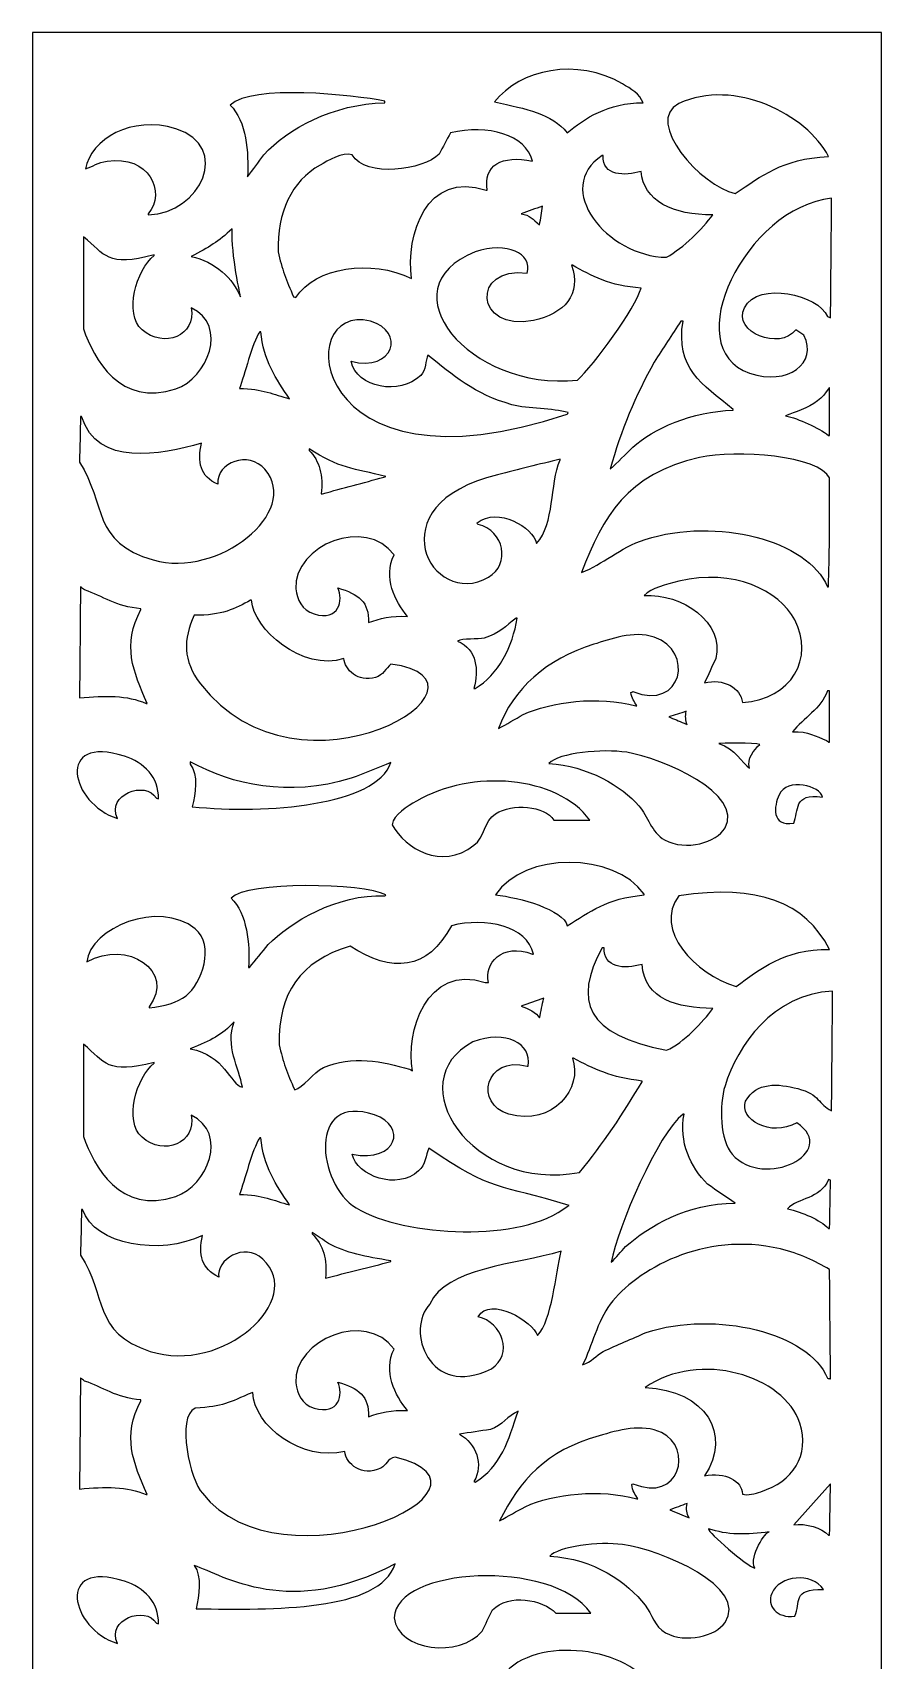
# Model space of a CAD drawing. Header units: centimetres. Extents: x -10.1 to 6.9, y -13.2 to 13.7.
# Drawn here: x -0.27 to 6.89, y -0.05 to 13.69 of the extents above; entities that cross this region are included whole.
import ezdxf

# ---------------------------------------------------------------- set-up
doc = ezdxf.new("R2010")
doc.units = ezdxf.units.CM
doc.header["$MEASUREMENT"] = 0
doc.layers.add('layer 1', color=7, linetype='Continuous')

msp = doc.modelspace()

# ---------------------------------------------------------------- linework, layer by layer
at = {"layer": 'layer 1', "color": 242}
for points, knots in [([(-0.27497, -13.15504), (-0.27497, -13.15504), (-0.27497, 13.69214), (-0.27497, 13.69214), (-0.27497, 13.69214), (-0.27497, 13.69214), (6.89106, 13.69214), (6.89106, 13.69214), (6.89106, 13.69214), (6.89106, 13.69214), (6.89106, -13.15504), (6.89106, -13.15504), (6.89106, -13.15504), (6.89106, -13.15504), (-0.27497, -13.15504), (-0.27497, -13.15504)], [0, 0, 0, 0, 0.2, 0.2, 0.2, 0.2, 0.4, 0.4, 0.4, 0.4, 0.6, 0.6, 0.6, 0.6, 1, 1, 1, 1]), ([(3.62449, 13.10622), (3.83632, 13.38292), (4.32333, 13.48281), (4.7057, 13.25924), (4.7057, 13.25924), (4.77441, 13.21905), (4.85372, 13.17194), (4.87869, 13.09957), (4.87869, 13.09957), (4.58484, 13.10028), (4.38319, 12.96642), (4.23862, 12.84678), (4.23862, 12.84678), (4.1033, 13.00918), (3.90096, 13.04771), (3.62449, 13.10622)], [0, 0, 0, 0, 0.2, 0.2, 0.2, 0.2, 0.4, 0.4, 0.4, 0.4, 0.6, 0.6, 0.6, 0.6, 1, 1, 1, 1]), ([(1.39286, 13.07961), (1.57471, 13.25794), (2.43539, 13.16673), (2.69899, 13.11288), (2.69899, 13.11288), (2.69899, 13.10845), (2.69899, 13.10401), (2.69899, 13.09957), (2.69899, 13.09957), (2.26716, 13.09197), (1.87348, 12.87816), (1.6783, 12.66051), (1.6783, 12.66051), (1.63218, 12.59842), (1.58605, 12.53633), (1.53992, 12.47424), (1.53992, 12.47424), (1.54984, 12.68205), (1.53198, 12.94453), (1.39286, 13.07961)], [0, 0, 0, 0, 0.16666667, 0.16666667, 0.16666667, 0.16666667, 0.33333333, 0.33333333, 0.33333333, 0.33333333, 0.5, 0.5, 0.5, 0.5, 0.66666667, 0.66666667, 0.66666667, 0.66666667, 1, 1, 1, 1]), ([(5.18143, 13.09292), (5.64678, 13.31186), (6.2636, 12.99891), (6.4443, 12.6472), (6.4443, 12.6472), (6.0392, 12.62399), (5.88738, 12.48172), (5.65717, 12.33454), (5.65717, 12.33454), (5.3698, 12.39265), (4.88109, 12.94168), (5.18143, 13.09292)], [0, 0, 0, 0, 0.25, 0.25, 0.25, 0.25, 0.5, 0.5, 0.5, 0.5, 1, 1, 1, 1]), ([(0.17326, 12.54077), (0.21433, 12.79103), (0.5617, 12.99675), (0.93444, 12.88005), (0.93444, 12.88005), (1.40537, 12.73255), (1.14725, 12.16414), (0.70089, 12.15492), (0.70089, 12.15492), (0.70089, 12.15715), (0.70089, 12.15936), (0.70089, 12.16158), (0.70089, 12.16158), (0.85645, 12.34725), (0.70645, 12.65959), (0.35491, 12.60729), (0.35491, 12.60729), (0.27653, 12.59562), (0.23296, 12.56328), (0.17326, 12.54077)], [0, 0, 0, 0, 0.16666667, 0.16666667, 0.16666667, 0.16666667, 0.33333333, 0.33333333, 0.33333333, 0.33333333, 0.5, 0.5, 0.5, 0.5, 0.66666667, 0.66666667, 0.66666667, 0.66666667, 1, 1, 1, 1]), ([(1.79941, 11.84226), (1.78952, 12.17497), (1.90755, 12.43671), (2.15405, 12.57403), (2.15405, 12.57403), (2.21348, 12.60713), (2.34495, 12.68831), (2.42218, 12.66051), (2.42218, 12.66051), (2.5374, 12.46577), (3.02406, 12.52908), (3.15741, 12.66716), (3.15741, 12.66716), (3.18913, 12.72702), (3.22084, 12.7869), (3.25256, 12.84678), (3.25256, 12.84678), (3.56925, 12.91866), (3.88789, 12.8322), (3.94452, 12.60729), (3.94452, 12.60729), (3.68559, 12.66122), (3.52816, 12.57205), (3.56394, 12.36115), (3.56394, 12.36115), (3.56106, 12.36115), (3.55818, 12.36115), (3.5553, 12.36115), (3.5553, 12.36115), (3.04621, 12.52918), (2.87625, 11.98553), (2.92387, 11.61608), (2.92387, 11.61608), (2.58591, 11.78421), (2.11208, 11.71217), (1.94645, 11.45643), (1.94645, 11.45643), (1.94069, 11.45863), (1.93492, 11.46085), (1.92915, 11.46307), (1.92915, 11.46307), (1.86707, 11.59766), (1.82759, 11.70137), (1.79941, 11.84226)], [0, 0, 0, 0, 0.08333333, 0.08333333, 0.08333333, 0.08333333, 0.16666667, 0.16666667, 0.16666667, 0.16666667, 0.25, 0.25, 0.25, 0.25, 0.33333333, 0.33333333, 0.33333333, 0.33333333, 0.41666667, 0.41666667, 0.41666667, 0.41666667, 0.5, 0.5, 0.5, 0.5, 0.58333333, 0.58333333, 0.58333333, 0.58333333, 0.66666667, 0.66666667, 0.66666667, 0.66666667, 0.75, 0.75, 0.75, 0.75, 0.83333333, 0.83333333, 0.83333333, 0.83333333, 1, 1, 1, 1]), ([(4.53271, 12.65385), (4.5356, 12.65385), (4.53848, 12.65385), (4.54136, 12.65385), (4.54136, 12.65385), (4.53441, 12.47947), (4.72555, 12.47983), (4.86139, 12.52081), (4.86139, 12.52081), (4.87874, 12.27296), (5.13627, 12.14754), (5.46687, 12.15492), (5.46687, 12.15492), (5.37909, 12.03284), (5.22064, 11.87777), (5.07765, 11.79569), (5.07765, 11.79569), (4.56952, 11.80259), (4.11351, 12.38069), (4.53271, 12.65385)], [0, 0, 0, 0, 0.16666667, 0.16666667, 0.16666667, 0.16666667, 0.33333333, 0.33333333, 0.33333333, 0.33333333, 0.5, 0.5, 0.5, 0.5, 0.66666667, 0.66666667, 0.66666667, 0.66666667, 1, 1, 1, 1]), ([(3.84938, 12.16158), (3.90992, 12.18375), (3.97048, 12.20593), (4.03102, 12.2281), (4.03102, 12.2281), (4.02238, 12.17488), (4.01372, 12.12165), (4.00507, 12.06845), (4.00507, 12.06845), (3.94634, 12.11741), (3.92416, 12.15145), (3.84938, 12.16158)], [0, 0, 0, 0, 0.25, 0.25, 0.25, 0.25, 0.5, 0.5, 0.5, 0.5, 1, 1, 1, 1]), ([(6.47025, 12.29463), (6.46736, 11.95761), (6.46448, 11.62048), (6.46159, 11.28345), (6.46159, 11.28345), (6.45294, 11.28789), (6.44428, 11.29232), (6.43565, 11.29676), (6.43565, 11.29676), (6.36172, 11.478), (5.85077, 11.59807), (5.73502, 11.36993), (5.73502, 11.36993), (5.6291, 11.16118), (6.03759, 11.00633), (6.1675, 11.18366), (6.1675, 11.18366), (6.19057, 11.16814), (6.21364, 11.15262), (6.23671, 11.1371), (6.23671, 11.1371), (6.35877, 10.90563), (6.10009, 10.70716), (5.77826, 10.81779), (5.77826, 10.81779), (5.1641, 11.02888), (5.74546, 12.21526), (6.47025, 12.29463)], [0, 0, 0, 0, 0.125, 0.125, 0.125, 0.125, 0.25, 0.25, 0.25, 0.25, 0.375, 0.375, 0.375, 0.375, 0.5, 0.5, 0.5, 0.5, 0.625, 0.625, 0.625, 0.625, 0.75, 0.75, 0.75, 0.75, 1, 1, 1, 1]), ([(0.15595, 11.19058), (0.15595, 11.32028), (0.15595, 11.45001), (0.15595, 11.57975), (0.15595, 11.57975), (0.15595, 11.70947), (0.15595, 11.83921), (0.15595, 11.96892), (0.15595, 11.96892), (0.33596, 11.81698), (0.35532, 11.71092), (0.75279, 11.81591), (0.75279, 11.81591), (0.75279, 11.81369), (0.75279, 11.81147), (0.75279, 11.80925), (0.75279, 11.80925), (0.59926, 11.69118), (0.49527, 11.31865), (0.64899, 11.18393), (0.64899, 11.18393), (0.83335, 11.02236), (1.11101, 11.13487), (1.06417, 11.37019), (1.06417, 11.37019), (1.38144, 11.21808), (1.19978, 10.77486), (0.93444, 10.685), (0.93444, 10.685), (0.46481, 10.52594), (0.23948, 10.94005), (0.15595, 11.19058)], [0, 0, 0, 0, 0.11111111, 0.11111111, 0.11111111, 0.11111111, 0.22222222, 0.22222222, 0.22222222, 0.22222222, 0.33333333, 0.33333333, 0.33333333, 0.33333333, 0.44444444, 0.44444444, 0.44444444, 0.44444444, 0.55555556, 0.55555556, 0.55555556, 0.55555556, 0.66666667, 0.66666667, 0.66666667, 0.66666667, 0.77777778, 0.77777778, 0.77777778, 0.77777778, 1, 1, 1, 1]), ([(1.06417, 11.80234), (1.21404, 11.88072), (1.29457, 11.9285), (1.41018, 12.03518), (1.41018, 12.03518), (1.40112, 11.8101), (1.48142, 11.46822), (1.47937, 11.46307), (1.47937, 11.46307), (1.42114, 11.60867), (1.26527, 11.76331), (1.06417, 11.80234)], [0, 0, 0, 0, 0.25, 0.25, 0.25, 0.25, 0.5, 0.5, 0.5, 0.5, 1, 1, 1, 1]), ([(3.46014, 11.84164), (3.73108, 11.92947), (3.94523, 11.82917), (3.90128, 11.66264), (3.90128, 11.66264), (3.42536, 11.72375), (3.45717, 11.16193), (3.95317, 11.26349), (3.95317, 11.26349), (4.21077, 11.31628), (4.36483, 11.48237), (4.27322, 11.72917), (4.27322, 11.72917), (4.2761, 11.72917), (4.27898, 11.72917), (4.28186, 11.72917), (4.28186, 11.72917), (4.44041, 11.63907), (4.60338, 11.55101), (4.86139, 11.53625), (4.86139, 11.53625), (4.81642, 11.36512), (4.46174, 10.88316), (4.32512, 10.75791), (4.32512, 10.75791), (3.40552, 10.66597), (2.69887, 11.53603), (3.46014, 11.84164)], [0, 0, 0, 0, 0.125, 0.125, 0.125, 0.125, 0.25, 0.25, 0.25, 0.25, 0.375, 0.375, 0.375, 0.375, 0.5, 0.5, 0.5, 0.5, 0.625, 0.625, 0.625, 0.625, 0.75, 0.75, 0.75, 0.75, 1, 1, 1, 1]), ([(2.57788, 11.25685), (2.8766, 11.1676), (2.77311, 10.82726), (2.41354, 10.91757), (2.41354, 10.91757), (2.45993, 10.69322), (2.82689, 10.62806), (3.00172, 10.79783), (3.00172, 10.79783), (3.04786, 10.84262), (3.04014, 10.92471), (3.06227, 10.97078), (3.06227, 10.97078), (3.27005, 10.80367), (3.45662, 10.6377), (3.77153, 10.55168), (3.77153, 10.55168), (3.91148, 10.51346), (4.11303, 10.52382), (4.24726, 10.48517), (4.24726, 10.48517), (4.24438, 10.48073), (4.2415, 10.47629), (4.23862, 10.47186), (4.23862, 10.47186), (2.04425, 9.73144), (1.90609, 11.42394), (2.57788, 11.25685)], [0, 0, 0, 0, 0.125, 0.125, 0.125, 0.125, 0.25, 0.25, 0.25, 0.25, 0.375, 0.375, 0.375, 0.375, 0.5, 0.5, 0.5, 0.5, 0.625, 0.625, 0.625, 0.625, 0.75, 0.75, 0.75, 0.75, 1, 1, 1, 1]), ([(1.47072, 10.68804), (1.51916, 10.80387), (1.57332, 11.06469), (1.64372, 11.16702), (1.64372, 11.16702), (1.6466, 11.16702), (1.64948, 11.16702), (1.65236, 11.16702), (1.65236, 11.16702), (1.67384, 10.92945), (1.78178, 10.76484), (1.89456, 10.60156), (1.89456, 10.60156), (1.75781, 10.63604), (1.66955, 10.68672), (1.47072, 10.68804)], [0, 0, 0, 0, 0.2, 0.2, 0.2, 0.2, 0.4, 0.4, 0.4, 0.4, 0.6, 0.6, 0.6, 0.6, 1, 1, 1, 1]), ([(4.60191, 10.00619), (4.68996, 10.33242), (4.81699, 10.63188), (4.97384, 10.91092), (4.97384, 10.91092), (5.0488, 11.02621), (5.12378, 11.14155), (5.19874, 11.25685), (5.19874, 11.25685), (5.2045, 11.25685), (5.21028, 11.25685), (5.21604, 11.25685), (5.21604, 11.25685), (5.1509, 10.86197), (5.37412, 10.72379), (5.63988, 10.51177), (5.63988, 10.51177), (5.63988, 10.50955), (5.63988, 10.50734), (5.63988, 10.50512), (5.63988, 10.50512), (5.29359, 10.49492), (4.95904, 10.34874), (4.7922, 10.19245), (4.7922, 10.19245), (4.72876, 10.13037), (4.66533, 10.06826), (4.60191, 10.00619)], [0, 0, 0, 0, 0.125, 0.125, 0.125, 0.125, 0.25, 0.25, 0.25, 0.25, 0.375, 0.375, 0.375, 0.375, 0.5, 0.5, 0.5, 0.5, 0.625, 0.625, 0.625, 0.625, 0.75, 0.75, 0.75, 0.75, 1, 1, 1, 1]), ([(6.08101, 10.45855), (6.10483, 10.47199), (6.23749, 10.5063), (6.32116, 10.5611), (6.32116, 10.5611), (6.41023, 10.61943), (6.44998, 10.69804), (6.45294, 10.69804), (6.45294, 10.69804), (6.45294, 10.56278), (6.45294, 10.4275), (6.45294, 10.29224), (6.45294, 10.29224), (6.45006, 10.29224), (6.44718, 10.29224), (6.4443, 10.29224), (6.4443, 10.29224), (6.35975, 10.35727), (6.19263, 10.43361), (6.08101, 10.45855)], [0, 0, 0, 0, 0.16666667, 0.16666667, 0.16666667, 0.16666667, 0.33333333, 0.33333333, 0.33333333, 0.33333333, 0.5, 0.5, 0.5, 0.5, 0.66666667, 0.66666667, 0.66666667, 0.66666667, 1, 1, 1, 1]), ([(0.12137, 10.06606), (0.12425, 10.19466), (0.12713, 10.32329), (0.13001, 10.45189), (0.13001, 10.45189), (0.1329, 10.45189), (0.13579, 10.45189), (0.13867, 10.45189), (0.13867, 10.45189), (0.27162, 10.02183), (0.80176, 10.12951), (1.15068, 10.22572), (1.15068, 10.22572), (1.11475, 10.07128), (1.13927, 9.94433), (1.28907, 9.87978), (1.28907, 9.87978), (1.27548, 10.06879), (1.55235, 10.16386), (1.68696, 10.00619), (1.68696, 10.00619), (1.99471, 9.64573), (1.29395, 9.08491), (0.74415, 9.24116), (0.74415, 9.24116), (0.22134, 9.38974), (0.34845, 9.71494), (0.12137, 10.06606)], [0, 0, 0, 0, 0.125, 0.125, 0.125, 0.125, 0.25, 0.25, 0.25, 0.25, 0.375, 0.375, 0.375, 0.375, 0.5, 0.5, 0.5, 0.5, 0.625, 0.625, 0.625, 0.625, 0.75, 0.75, 0.75, 0.75, 1, 1, 1, 1]), ([(2.0589, 10.16585), (2.0589, 10.17029), (2.0589, 10.17471), (2.0589, 10.17915), (2.0589, 10.17915), (2.30929, 10.01442), (2.43826, 10.01259), (2.70763, 9.94632), (2.70763, 9.94632), (2.70187, 9.94409), (2.69609, 9.94188), (2.69033, 9.93966), (2.69033, 9.93966), (2.51734, 9.8931), (2.34433, 9.84652), (2.17134, 9.79996), (2.17134, 9.79996), (2.16846, 9.79996), (2.16558, 9.79996), (2.1627, 9.79996), (2.1627, 9.79996), (2.18014, 9.94717), (2.14846, 10.08182), (2.0589, 10.16585)], [0, 0, 0, 0, 0.14285714, 0.14285714, 0.14285714, 0.14285714, 0.28571429, 0.28571429, 0.28571429, 0.28571429, 0.42857143, 0.42857143, 0.42857143, 0.42857143, 0.57142857, 0.57142857, 0.57142857, 0.57142857, 0.71428571, 0.71428571, 0.71428571, 0.71428571, 1, 1, 1, 1]), ([(4.35971, 9.13472), (4.53844, 9.60925), (4.74172, 9.96595), (5.35443, 10.10598), (5.35443, 10.10598), (5.66597, 10.17716), (6.3689, 10.11866), (6.45294, 9.933), (6.45294, 9.933), (6.45294, 9.76006), (6.45294, 9.58706), (6.45294, 9.41411), (6.45294, 9.41411), (6.45006, 9.28108), (6.44718, 9.14801), (6.4443, 9.01498), (6.4443, 9.01498), (6.4414, 9.01498), (6.43852, 9.01498), (6.43565, 9.01498), (6.43565, 9.01498), (6.2697, 9.40907), (5.49904, 9.60479), (4.896, 9.41411), (4.896, 9.41411), (4.67962, 9.3457), (4.53944, 9.20302), (4.35971, 9.13472)], [0, 0, 0, 0, 0.125, 0.125, 0.125, 0.125, 0.25, 0.25, 0.25, 0.25, 0.375, 0.375, 0.375, 0.375, 0.5, 0.5, 0.5, 0.5, 0.625, 0.625, 0.625, 0.625, 0.75, 0.75, 0.75, 0.75, 1, 1, 1, 1]), ([(3.65044, 9.95962), (3.82631, 10.00397), (4.00221, 10.04833), (4.17807, 10.09267), (4.17807, 10.09267), (4.17807, 10.09045), (4.17807, 10.08823), (4.17807, 10.08602), (4.17807, 10.08602), (4.09106, 9.87299), (4.1343, 9.54922), (3.97913, 9.38086), (3.97913, 9.38086), (3.95008, 9.51829), (3.65357, 9.6925), (3.47745, 9.55381), (3.47745, 9.55381), (3.48033, 9.54938), (3.48321, 9.54494), (3.48609, 9.54052), (3.48609, 9.54052), (3.70637, 9.48889), (3.76367, 9.20465), (3.57258, 9.0948), (3.57258, 9.0948), (3.09191, 8.81844), (2.60755, 9.71185), (3.65044, 9.95962)], [0, 0, 0, 0, 0.125, 0.125, 0.125, 0.125, 0.25, 0.25, 0.25, 0.25, 0.375, 0.375, 0.375, 0.375, 0.5, 0.5, 0.5, 0.5, 0.625, 0.625, 0.625, 0.625, 0.75, 0.75, 0.75, 0.75, 1, 1, 1, 1]), ([(1.94645, 8.99817), (1.93322, 9.36728), (2.53958, 9.61072), (2.77682, 9.28423), (2.77682, 9.28423), (2.68497, 9.091), (2.78225, 8.89568), (2.88927, 8.76534), (2.88927, 8.76534), (2.75346, 8.77031), (2.65707, 8.74972), (2.56058, 8.71212), (2.56058, 8.71212), (2.56834, 8.88565), (2.47832, 8.95474), (2.30109, 9.00483), (2.30109, 9.00483), (2.34978, 8.90257), (2.31524, 8.72276), (2.10214, 8.78529), (2.10214, 8.78529), (1.99522, 8.81667), (1.95959, 8.90995), (1.94645, 8.99817)], [0, 0, 0, 0, 0.14285714, 0.14285714, 0.14285714, 0.14285714, 0.28571429, 0.28571429, 0.28571429, 0.28571429, 0.42857143, 0.42857143, 0.42857143, 0.42857143, 0.57142857, 0.57142857, 0.57142857, 0.57142857, 0.71428571, 0.71428571, 0.71428571, 0.71428571, 1, 1, 1, 1]), ([(4.88735, 8.94179), (4.9523, 9.00481), (5.06964, 9.03442), (5.18143, 9.06154), (5.18143, 9.06154), (5.64119, 9.17304), (6.02768, 8.98322), (6.15886, 8.73558), (6.15886, 8.73558), (6.32707, 8.41802), (6.13506, 8.06608), (5.71772, 8.03706), (5.71772, 8.03706), (5.70506, 8.16409), (5.55266, 8.24482), (5.39768, 8.20338), (5.39768, 8.20338), (5.42939, 8.27211), (5.46112, 8.34087), (5.49282, 8.40961), (5.49282, 8.40961), (5.56829, 8.71228), (5.2091, 8.96109), (4.88735, 8.94179)], [0, 0, 0, 0, 0.14285714, 0.14285714, 0.14285714, 0.14285714, 0.28571429, 0.28571429, 0.28571429, 0.28571429, 0.42857143, 0.42857143, 0.42857143, 0.42857143, 0.57142857, 0.57142857, 0.57142857, 0.57142857, 0.71428571, 0.71428571, 0.71428571, 0.71428571, 1, 1, 1, 1]), ([(0.12137, 8.07699), (0.12425, 8.38961), (0.12713, 8.70235), (0.13001, 9.01498), (0.13001, 9.01498), (0.14155, 9.00611), (0.15307, 8.99723), (0.16461, 8.98836), (0.16461, 8.98836), (0.3198, 8.93575), (0.4266, 8.84776), (0.64035, 8.82871), (0.64035, 8.82871), (0.64035, 8.82649), (0.64035, 8.82428), (0.64035, 8.82205), (0.64035, 8.82205), (0.47816, 8.52462), (0.57524, 8.29931), (0.69224, 8.03041), (0.69224, 8.03041), (0.68936, 8.03041), (0.68648, 8.03041), (0.6836, 8.03041), (0.6836, 8.03041), (0.52101, 8.1003), (0.34027, 8.09785), (0.12137, 8.07699)], [0, 0, 0, 0, 0.125, 0.125, 0.125, 0.125, 0.25, 0.25, 0.25, 0.25, 0.375, 0.375, 0.375, 0.375, 0.5, 0.5, 0.5, 0.5, 0.625, 0.625, 0.625, 0.625, 0.75, 0.75, 0.75, 0.75, 1, 1, 1, 1]), ([(1.09013, 8.77549), (1.32152, 8.77085), (1.43752, 8.83075), (1.56587, 8.90188), (1.56587, 8.90188), (1.56875, 8.90188), (1.57163, 8.90188), (1.57451, 8.90188), (1.57451, 8.90188), (1.58481, 8.66124), (2.0057, 8.29558), (2.35298, 8.40961), (2.35298, 8.40961), (2.35982, 8.3166), (2.47164, 8.20419), (2.62113, 8.24994), (2.62113, 8.24994), (2.68519, 8.26956), (2.70941, 8.32514), (2.75088, 8.36303), (2.75088, 8.36303), (3.79006, 8.21636), (1.98396, 7.10028), (1.14203, 8.19673), (1.14203, 8.19673), (0.99065, 8.39387), (0.99767, 8.56905), (1.09013, 8.77549)], [0, 0, 0, 0, 0.125, 0.125, 0.125, 0.125, 0.25, 0.25, 0.25, 0.25, 0.375, 0.375, 0.375, 0.375, 0.5, 0.5, 0.5, 0.5, 0.625, 0.625, 0.625, 0.625, 0.75, 0.75, 0.75, 0.75, 1, 1, 1, 1]), ([(3.31311, 8.55595), (3.35544, 8.58345), (3.48411, 8.56707), (3.53799, 8.58256), (3.53799, 8.58256), (3.66307, 8.61854), (3.71986, 8.68544), (3.80614, 8.74887), (3.80614, 8.74887), (3.80902, 8.74887), (3.8119, 8.74887), (3.81478, 8.74887), (3.81478, 8.74887), (3.78042, 8.51468), (3.65671, 8.26952), (3.46014, 8.15681), (3.46014, 8.15681), (3.45725, 8.15681), (3.45437, 8.15681), (3.45149, 8.15681), (3.45149, 8.15681), (3.48856, 8.31348), (3.48283, 8.48189), (3.31311, 8.55595)], [0, 0, 0, 0, 0.14285714, 0.14285714, 0.14285714, 0.14285714, 0.28571429, 0.28571429, 0.28571429, 0.28571429, 0.42857143, 0.42857143, 0.42857143, 0.42857143, 0.57142857, 0.57142857, 0.57142857, 0.57142857, 0.71428571, 0.71428571, 0.71428571, 0.71428571, 1, 1, 1, 1]), ([(3.65909, 7.81754), (3.78114, 8.1539), (4.06138, 8.40499), (4.46351, 8.52935), (4.46351, 8.52935), (4.59822, 8.57101), (4.79356, 8.64856), (4.97384, 8.58922), (4.97384, 8.58922), (5.31086, 8.4783), (5.21512, 7.96298), (4.7922, 8.13019), (4.7922, 8.13019), (4.78644, 8.12798), (4.78067, 8.12576), (4.7749, 8.12356), (4.7749, 8.12356), (4.78107, 8.07173), (4.80554, 8.04753), (4.8268, 8.01046), (4.8268, 8.01046), (4.82391, 8.01046), (4.82103, 8.01046), (4.81815, 8.01046), (4.81815, 8.01046), (4.50304, 8.09713), (4.09931, 8.04381), (3.86668, 7.93728), (3.86668, 7.93728), (3.79749, 7.89736), (3.72827, 7.85744), (3.65909, 7.81754)], [0, 0, 0, 0, 0.11111111, 0.11111111, 0.11111111, 0.11111111, 0.22222222, 0.22222222, 0.22222222, 0.22222222, 0.33333333, 0.33333333, 0.33333333, 0.33333333, 0.44444444, 0.44444444, 0.44444444, 0.44444444, 0.55555556, 0.55555556, 0.55555556, 0.55555556, 0.66666667, 0.66666667, 0.66666667, 0.66666667, 0.77777778, 0.77777778, 0.77777778, 0.77777778, 1, 1, 1, 1]), ([(6.14155, 7.79092), (6.23288, 7.91015), (6.37978, 7.98298), (6.43565, 8.13685), (6.43565, 8.13685), (6.4414, 8.13685), (6.44718, 8.13685), (6.45294, 8.13685), (6.45294, 8.13685), (6.45294, 7.99272), (6.45294, 7.84856), (6.45294, 7.70444), (6.45294, 7.70444), (6.45006, 7.70444), (6.44718, 7.70444), (6.4443, 7.70444), (6.4443, 7.70444), (6.43852, 7.70888), (6.43276, 7.71332), (6.427, 7.71775), (6.427, 7.71775), (6.33379, 7.75249), (6.27731, 7.79622), (6.14155, 7.79092)], [0, 0, 0, 0, 0.14285714, 0.14285714, 0.14285714, 0.14285714, 0.28571429, 0.28571429, 0.28571429, 0.28571429, 0.42857143, 0.42857143, 0.42857143, 0.42857143, 0.57142857, 0.57142857, 0.57142857, 0.57142857, 0.71428571, 0.71428571, 0.71428571, 0.71428571, 1, 1, 1, 1]), ([(5.09493, 7.91732), (5.14395, 7.93284), (5.19298, 7.94836), (5.24198, 7.96389), (5.24198, 7.96389), (5.23414, 7.92198), (5.23881, 7.8895), (5.25064, 7.85079), (5.25064, 7.85079), (5.24198, 7.85523), (5.23333, 7.85967), (5.22468, 7.86411), (5.22468, 7.86411), (5.18144, 7.88183), (5.13819, 7.89959), (5.09493, 7.91732)], [0, 0, 0, 0, 0.2, 0.2, 0.2, 0.2, 0.4, 0.4, 0.4, 0.4, 0.6, 0.6, 0.6, 0.6, 1, 1, 1, 1]), ([(0.50195, 7.5847), (0.66341, 7.5327), (0.79521, 7.40839), (0.78739, 7.22547), (0.78739, 7.22547), (0.78163, 7.22768), (0.77586, 7.2299), (0.77009, 7.23212), (0.77009, 7.23212), (0.67609, 7.38205), (0.34851, 7.26359), (0.4414, 7.05916), (0.4414, 7.05916), (0.04494, 7.18459), (-0.08533, 7.77384), (0.50195, 7.5847)], [0, 0, 0, 0, 0.2, 0.2, 0.2, 0.2, 0.4, 0.4, 0.4, 0.4, 0.6, 0.6, 0.6, 0.6, 1, 1, 1, 1]), ([(5.51878, 7.69113), (5.5311, 7.6974), (5.82263, 7.69773), (5.86476, 7.68449), (5.86476, 7.68449), (5.81604, 7.63906), (5.7521, 7.56583), (5.77826, 7.48492), (5.77826, 7.48492), (5.71534, 7.52896), (5.65389, 7.64658), (5.51878, 7.69113)], [0, 0, 0, 0, 0.25, 0.25, 0.25, 0.25, 0.5, 0.5, 0.5, 0.5, 1, 1, 1, 1]), ([(4.08292, 7.52483), (4.1679, 7.61404), (4.53601, 7.64932), (4.7403, 7.61796), (4.7403, 7.61796), (5.04164, 7.57171), (5.73693, 7.26544), (5.57067, 6.97932), (5.57067, 6.97932), (5.49932, 6.85654), (5.24126, 6.77983), (5.06034, 6.87953), (5.06034, 6.87953), (4.94983, 6.94045), (4.92037, 7.07818), (4.84411, 7.1656), (4.84411, 7.1656), (4.69701, 7.33417), (4.41409, 7.503), (4.08292, 7.52483)], [0, 0, 0, 0, 0.16666667, 0.16666667, 0.16666667, 0.16666667, 0.33333333, 0.33333333, 0.33333333, 0.33333333, 0.5, 0.5, 0.5, 0.5, 0.66666667, 0.66666667, 0.66666667, 0.66666667, 1, 1, 1, 1]), ([(1.05553, 7.51817), (1.05553, 7.52483), (1.05553, 7.53148), (1.05553, 7.53813), (1.05553, 7.53813), (1.41437, 7.34274), (1.8796, 7.23724), (2.41354, 7.39843), (2.41354, 7.39843), (2.52597, 7.44278), (2.63843, 7.48714), (2.75088, 7.53148), (2.75088, 7.53148), (2.62364, 7.16828), (1.7032, 7.09416), (1.07283, 7.15895), (1.07283, 7.15895), (1.10031, 7.26818), (1.12884, 7.42604), (1.05553, 7.51817)], [0, 0, 0, 0, 0.16666667, 0.16666667, 0.16666667, 0.16666667, 0.33333333, 0.33333333, 0.33333333, 0.33333333, 0.5, 0.5, 0.5, 0.5, 0.66666667, 0.66666667, 0.66666667, 0.66666667, 1, 1, 1, 1]), ([(2.75953, 7.00594), (2.77437, 7.0971), (2.88951, 7.15922), (2.96711, 7.20551), (2.96711, 7.20551), (3.42599, 7.47927), (4.15935, 7.4208), (4.42891, 7.04585), (4.42891, 7.04585), (4.32801, 7.04585), (4.22707, 7.04585), (4.12616, 7.04585), (4.12616, 7.04585), (4.04892, 7.16696), (3.77503, 7.19121), (3.63314, 7.09907), (3.63314, 7.09907), (3.54059, 7.03898), (3.53822, 6.8987), (3.45149, 6.83298), (3.45149, 6.83298), (3.16825, 6.61831), (2.879, 6.80379), (2.75953, 7.00594)], [0, 0, 0, 0, 0.14285714, 0.14285714, 0.14285714, 0.14285714, 0.28571429, 0.28571429, 0.28571429, 0.28571429, 0.42857143, 0.42857143, 0.42857143, 0.42857143, 0.57142857, 0.57142857, 0.57142857, 0.57142857, 0.71428571, 0.71428571, 0.71428571, 0.71428571, 1, 1, 1, 1]), ([(6.3924, 7.23877), (6.14217, 7.27975), (6.19662, 7.12017), (6.1502, 7.01924), (6.1502, 7.01924), (5.95852, 6.98979), (5.98389, 7.16485), (6.02659, 7.25907), (6.02659, 7.25907), (6.09403, 7.40785), (6.3791, 7.33523), (6.3924, 7.23877)], [0, 0, 0, 0, 0.25, 0.25, 0.25, 0.25, 0.5, 0.5, 0.5, 0.5, 1, 1, 1, 1]), ([(3.63314, 6.41387), (3.86814, 6.78202), (4.64094, 6.7769), (4.88735, 6.42052), (4.88735, 6.42052), (4.88735, 6.4183), (4.88735, 6.41608), (4.88735, 6.41387), (4.88735, 6.41387), (4.56725, 6.38481), (4.43295, 6.27114), (4.23862, 6.15443), (4.23862, 6.15443), (4.20508, 6.28908), (3.8394, 6.39372), (3.63314, 6.41387)], [0, 0, 0, 0, 0.2, 0.2, 0.2, 0.2, 0.4, 0.4, 0.4, 0.4, 0.6, 0.6, 0.6, 0.6, 1, 1, 1, 1]), ([(1.40152, 6.38726), (1.52507, 6.53018), (2.52018, 6.51679), (2.70763, 6.41387), (2.70763, 6.41387), (2.70475, 6.41165), (2.70187, 6.40943), (2.69899, 6.40721), (2.69899, 6.40721), (2.29655, 6.42426), (1.89665, 6.18239), (1.71291, 5.99477), (1.71291, 5.99477), (1.66102, 5.93047), (1.60911, 5.86615), (1.55721, 5.80185), (1.55721, 5.80185), (1.55433, 5.80185), (1.55145, 5.80185), (1.54857, 5.80185), (1.54857, 5.80185), (1.56202, 5.99885), (1.53475, 6.25936), (1.40152, 6.38726)], [0, 0, 0, 0, 0.14285714, 0.14285714, 0.14285714, 0.14285714, 0.28571429, 0.28571429, 0.28571429, 0.28571429, 0.42857143, 0.42857143, 0.42857143, 0.42857143, 0.57142857, 0.57142857, 0.57142857, 0.57142857, 0.71428571, 0.71428571, 0.71428571, 0.71428571, 1, 1, 1, 1]), ([(5.18143, 6.40721), (5.84931, 6.50704), (6.24687, 6.35336), (6.45294, 5.95485), (6.45294, 5.95485), (6.06255, 5.95685), (5.86671, 5.78754), (5.66582, 5.64219), (5.66582, 5.64219), (5.31691, 5.74771), (4.96322, 6.11785), (5.18143, 6.40721)], [0, 0, 0, 0, 0.25, 0.25, 0.25, 0.25, 0.5, 0.5, 0.5, 0.5, 1, 1, 1, 1]), ([(0.18191, 5.84841), (0.21435, 6.13465), (0.7886, 6.37791), (1.09878, 6.12781), (1.09878, 6.12781), (1.26791, 5.99146), (1.15342, 5.66395), (1.02093, 5.56236), (1.02093, 5.56236), (0.94862, 5.50691), (0.83779, 5.47431), (0.70954, 5.46257), (0.70954, 5.46257), (0.70954, 5.46479), (0.70954, 5.467), (0.70954, 5.46922), (0.70954, 5.46922), (0.93525, 5.77006), (0.52512, 6.04461), (0.18191, 5.84841)], [0, 0, 0, 0, 0.16666667, 0.16666667, 0.16666667, 0.16666667, 0.33333333, 0.33333333, 0.33333333, 0.33333333, 0.5, 0.5, 0.5, 0.5, 0.66666667, 0.66666667, 0.66666667, 0.66666667, 1, 1, 1, 1]), ([(1.80805, 5.14991), (1.79665, 5.58666), (1.985, 5.8543), (2.40488, 5.98147), (2.40488, 5.98147), (2.75717, 5.75434), (3.05995, 5.77448), (3.2612, 6.15443), (3.2612, 6.15443), (3.5521, 6.22666), (3.90152, 6.15318), (3.95317, 5.91494), (3.95317, 5.91494), (3.95029, 5.91494), (3.94741, 5.91494), (3.94452, 5.91494), (3.94452, 5.91494), (3.68281, 6.01358), (3.53565, 5.83367), (3.57258, 5.67545), (3.57258, 5.67545), (3.56394, 5.67545), (3.55529, 5.67545), (3.54664, 5.67545), (3.54664, 5.67545), (3.05127, 5.83691), (2.86792, 5.24875), (2.93253, 4.93038), (2.93253, 4.93038), (2.92387, 4.93482), (2.91521, 4.93924), (2.90657, 4.94368), (2.90657, 4.94368), (2.68232, 5.00722), (2.42053, 5.0652), (2.17999, 4.95699), (2.17999, 4.95699), (2.09609, 4.91924), (2.00651, 4.78466), (1.9378, 4.77072), (1.9378, 4.77072), (1.87571, 4.90531), (1.83624, 5.00901), (1.80805, 5.14991)], [0, 0, 0, 0, 0.08333333, 0.08333333, 0.08333333, 0.08333333, 0.16666667, 0.16666667, 0.16666667, 0.16666667, 0.25, 0.25, 0.25, 0.25, 0.33333333, 0.33333333, 0.33333333, 0.33333333, 0.41666667, 0.41666667, 0.41666667, 0.41666667, 0.5, 0.5, 0.5, 0.5, 0.58333333, 0.58333333, 0.58333333, 0.58333333, 0.66666667, 0.66666667, 0.66666667, 0.66666667, 0.75, 0.75, 0.75, 0.75, 0.83333333, 0.83333333, 0.83333333, 0.83333333, 1, 1, 1, 1]), ([(4.53271, 5.96816), (4.53848, 5.96816), (4.54424, 5.96816), (4.55, 5.96816), (4.55, 5.96816), (4.54364, 5.79958), (4.71769, 5.78345), (4.87005, 5.82846), (4.87005, 5.82846), (4.89352, 5.52765), (5.16958, 5.46281), (5.46687, 5.45591), (5.46687, 5.45591), (5.38562, 5.34253), (5.22164, 5.16849), (5.07765, 5.10334), (5.07765, 5.10334), (4.39742, 5.23491), (4.28915, 5.51763), (4.53271, 5.96816)], [0, 0, 0, 0, 0.16666667, 0.16666667, 0.16666667, 0.16666667, 0.33333333, 0.33333333, 0.33333333, 0.33333333, 0.5, 0.5, 0.5, 0.5, 0.66666667, 0.66666667, 0.66666667, 0.66666667, 1, 1, 1, 1]), ([(3.84938, 5.47588), (3.91281, 5.49805), (3.97625, 5.52023), (4.03968, 5.54241), (4.03968, 5.54241), (4.02814, 5.48697), (4.0166, 5.43152), (4.00507, 5.37609), (4.00507, 5.37609), (3.97933, 5.41826), (3.90649, 5.45833), (3.84938, 5.47588)], [0, 0, 0, 0, 0.25, 0.25, 0.25, 0.25, 0.5, 0.5, 0.5, 0.5, 1, 1, 1, 1]), ([(6.47889, 5.60228), (6.47601, 5.26525), (6.47313, 4.92813), (6.47025, 4.5911), (6.47025, 4.5911), (6.35734, 4.64902), (6.37199, 4.73147), (6.18463, 4.77989), (6.18463, 4.77989), (6.01802, 4.82293), (5.83435, 4.83819), (5.74367, 4.67271), (5.74367, 4.67271), (5.68726, 4.52405), (5.95133, 4.36453), (6.17616, 4.49132), (6.17616, 4.49132), (6.54458, 4.24325), (5.90042, 3.92093), (5.63122, 4.22521), (5.63122, 4.22521), (5.52784, 4.34206), (5.51876, 4.63662), (5.57067, 4.80398), (5.57067, 4.80398), (5.67663, 5.14561), (5.97191, 5.57504), (6.47889, 5.60228)], [0, 0, 0, 0, 0.125, 0.125, 0.125, 0.125, 0.25, 0.25, 0.25, 0.25, 0.375, 0.375, 0.375, 0.375, 0.5, 0.5, 0.5, 0.5, 0.625, 0.625, 0.625, 0.625, 0.75, 0.75, 0.75, 0.75, 1, 1, 1, 1]), ([(1.05553, 5.11665), (1.23538, 5.18592), (1.322, 5.23377), (1.42746, 5.34283), (1.42746, 5.34283), (1.35012, 5.14309), (1.4678, 4.95748), (1.49666, 4.79068), (1.49666, 4.79068), (1.39079, 4.8179), (1.34969, 5.06085), (1.05553, 5.11665)], [0, 0, 0, 0, 0.25, 0.25, 0.25, 0.25, 0.5, 0.5, 0.5, 0.5, 1, 1, 1, 1]), ([(3.44285, 5.17412), (3.71981, 5.27721), (3.93983, 5.16506), (3.90993, 4.97029), (3.90993, 4.97029), (3.90705, 4.97029), (3.90416, 4.97029), (3.90128, 4.97029), (3.90128, 4.97029), (3.54488, 5.05979), (3.45336, 4.64949), (3.74559, 4.56449), (3.74559, 4.56449), (4.11351, 4.45748), (4.37673, 4.78516), (4.28186, 5.03681), (4.28186, 5.03681), (4.28476, 5.03681), (4.28764, 5.03681), (4.29052, 5.03681), (4.29052, 5.03681), (4.461, 4.94709), (4.61085, 4.87243), (4.87005, 4.84389), (4.87005, 4.84389), (4.87005, 4.84169), (4.87005, 4.83947), (4.87005, 4.83725), (4.87005, 4.83725), (4.71102, 4.56871), (4.54006, 4.31123), (4.34241, 4.07222), (4.34241, 4.07222), (3.43275, 3.89989), (2.81172, 4.84247), (3.44285, 5.17412)], [0, 0, 0, 0, 0.1, 0.1, 0.1, 0.1, 0.2, 0.2, 0.2, 0.2, 0.3, 0.3, 0.3, 0.3, 0.4, 0.4, 0.4, 0.4, 0.5, 0.5, 0.5, 0.5, 0.6, 0.6, 0.6, 0.6, 0.7, 0.7, 0.7, 0.7, 0.8, 0.8, 0.8, 0.8, 1, 1, 1, 1]), ([(0.15595, 4.37573), (0.15595, 4.50544), (0.15595, 4.63517), (0.15595, 4.7649), (0.15595, 4.7649), (0.15595, 4.89463), (0.15595, 5.02437), (0.15595, 5.15406), (0.15595, 5.15406), (0.33596, 5.00213), (0.35532, 4.89608), (0.75279, 5.00107), (0.75279, 5.00107), (0.75279, 4.99884), (0.75279, 4.99663), (0.75279, 4.99441), (0.75279, 4.99441), (0.59926, 4.87633), (0.49527, 4.5038), (0.64899, 4.36908), (0.64899, 4.36908), (0.83335, 4.2075), (1.11101, 4.32003), (1.06417, 4.55535), (1.06417, 4.55535), (1.38144, 4.40323), (1.19978, 3.96002), (0.93444, 3.87014), (0.93444, 3.87014), (0.46481, 3.7111), (0.23948, 4.12521), (0.15595, 4.37573)], [0, 0, 0, 0, 0.11111111, 0.11111111, 0.11111111, 0.11111111, 0.22222222, 0.22222222, 0.22222222, 0.22222222, 0.33333333, 0.33333333, 0.33333333, 0.33333333, 0.44444444, 0.44444444, 0.44444444, 0.44444444, 0.55555556, 0.55555556, 0.55555556, 0.55555556, 0.66666667, 0.66666667, 0.66666667, 0.66666667, 0.77777778, 0.77777778, 0.77777778, 0.77777778, 1, 1, 1, 1]), ([(2.61248, 4.55783), (2.8873, 4.46482), (2.80701, 4.15579), (2.42218, 4.22521), (2.42218, 4.22521), (2.46396, 4.04198), (2.80424, 3.91927), (2.98442, 4.08551), (2.98442, 4.08551), (3.04264, 4.13924), (3.04461, 4.21481), (3.07092, 4.27843), (3.07092, 4.27843), (3.6152, 3.90147), (3.65617, 3.97861), (4.25591, 3.79282), (4.25591, 3.79282), (4.25015, 3.7906), (4.24438, 3.78838), (4.23862, 3.78616), (4.23862, 3.78616), (3.86155, 3.48028), (2.86516, 3.52475), (2.45679, 3.77286), (2.45679, 3.77286), (2.12644, 3.97355), (2.04276, 4.75068), (2.61248, 4.55783)], [0, 0, 0, 0, 0.125, 0.125, 0.125, 0.125, 0.25, 0.25, 0.25, 0.25, 0.375, 0.375, 0.375, 0.375, 0.5, 0.5, 0.5, 0.5, 0.625, 0.625, 0.625, 0.625, 0.75, 0.75, 0.75, 0.75, 1, 1, 1, 1]), ([(4.61055, 3.31384), (4.66359, 3.61133), (5.0085, 4.40544), (5.21604, 4.56449), (5.21604, 4.56449), (5.21892, 4.56449), (5.2218, 4.56449), (5.22468, 4.56449), (5.22468, 4.56449), (5.18109, 4.32897), (5.27682, 4.11762), (5.42363, 3.97243), (5.42363, 3.97243), (5.50146, 3.91921), (5.57933, 3.86598), (5.65717, 3.81277), (5.65717, 3.81277), (5.24698, 3.81126), (4.93003, 3.62041), (4.73165, 3.44688), (4.73165, 3.44688), (4.69129, 3.40254), (4.65091, 3.35819), (4.61055, 3.31384)], [0, 0, 0, 0, 0.14285714, 0.14285714, 0.14285714, 0.14285714, 0.28571429, 0.28571429, 0.28571429, 0.28571429, 0.42857143, 0.42857143, 0.42857143, 0.42857143, 0.57142857, 0.57142857, 0.57142857, 0.57142857, 0.71428571, 0.71428571, 0.71428571, 0.71428571, 1, 1, 1, 1]), ([(1.47072, 3.88552), (1.51916, 4.00136), (1.57332, 4.26217), (1.64372, 4.3645), (1.64372, 4.3645), (1.6466, 4.3645), (1.64948, 4.3645), (1.65236, 4.3645), (1.65236, 4.3645), (1.67384, 4.12693), (1.78178, 3.96233), (1.89456, 3.79904), (1.89456, 3.79904), (1.75781, 3.83353), (1.66955, 3.88421), (1.47072, 3.88552)], [0, 0, 0, 0, 0.2, 0.2, 0.2, 0.2, 0.4, 0.4, 0.4, 0.4, 0.6, 0.6, 0.6, 0.6, 1, 1, 1, 1]), ([(6.09831, 3.7662), (6.18481, 3.85958), (6.3735, 3.84474), (6.4443, 4.01234), (6.4443, 4.01234), (6.45006, 4.01013), (6.45583, 4.0079), (6.46159, 4.00569), (6.46159, 4.00569), (6.45871, 3.87043), (6.45583, 3.73515), (6.45294, 3.5999), (6.45294, 3.5999), (6.45006, 3.5999), (6.44718, 3.5999), (6.4443, 3.5999), (6.4443, 3.5999), (6.36987, 3.67443), (6.22596, 3.73476), (6.09831, 3.7662)], [0, 0, 0, 0, 0.16666667, 0.16666667, 0.16666667, 0.16666667, 0.33333333, 0.33333333, 0.33333333, 0.33333333, 0.5, 0.5, 0.5, 0.5, 0.66666667, 0.66666667, 0.66666667, 0.66666667, 1, 1, 1, 1]), ([(0.13001, 3.3737), (0.1329, 3.5023), (0.13579, 3.63094), (0.13867, 3.75954), (0.13867, 3.75954), (0.14155, 3.75954), (0.14443, 3.75954), (0.14731, 3.75954), (0.14731, 3.75954), (0.24578, 3.45476), (0.80826, 3.36996), (1.15932, 3.54002), (1.15932, 3.54002), (1.1219, 3.37769), (1.15177, 3.26098), (1.29773, 3.18743), (1.29773, 3.18743), (1.27139, 3.33165), (1.50973, 3.48936), (1.66966, 3.34044), (1.66966, 3.34044), (2.03613, 2.99923), (1.3318, 2.36453), (0.7182, 2.56211), (0.7182, 2.56211), (0.22783, 2.72), (0.35472, 3.03654), (0.13001, 3.3737)], [0, 0, 0, 0, 0.125, 0.125, 0.125, 0.125, 0.25, 0.25, 0.25, 0.25, 0.375, 0.375, 0.375, 0.375, 0.5, 0.5, 0.5, 0.5, 0.625, 0.625, 0.625, 0.625, 0.75, 0.75, 0.75, 0.75, 1, 1, 1, 1]), ([(4.36836, 2.44902), (4.44921, 2.60825), (4.49176, 2.81811), (4.60191, 2.96126), (4.60191, 2.96126), (4.82083, 3.24579), (5.38457, 3.58074), (6.03775, 3.42692), (6.03775, 3.42692), (6.20181, 3.38829), (6.3303, 3.32303), (6.45294, 3.25396), (6.45294, 3.25396), (6.45583, 2.94576), (6.45871, 2.63747), (6.46159, 2.32927), (6.46159, 2.32927), (6.45294, 2.33149), (6.44428, 2.33371), (6.43565, 2.33592), (6.43565, 2.33592), (6.28001, 2.71782), (5.49302, 2.91329), (4.90465, 2.72177), (4.90465, 2.72177), (4.78355, 2.66855), (4.66244, 2.61532), (4.54136, 2.56211), (4.54136, 2.56211), (4.48129, 2.5277), (4.44376, 2.47134), (4.36836, 2.44902)], [0, 0, 0, 0, 0.11111111, 0.11111111, 0.11111111, 0.11111111, 0.22222222, 0.22222222, 0.22222222, 0.22222222, 0.33333333, 0.33333333, 0.33333333, 0.33333333, 0.44444444, 0.44444444, 0.44444444, 0.44444444, 0.55555556, 0.55555556, 0.55555556, 0.55555556, 0.66666667, 0.66666667, 0.66666667, 0.66666667, 0.77777778, 0.77777778, 0.77777778, 0.77777778, 1, 1, 1, 1]), ([(2.08486, 3.5529), (2.08486, 3.55734), (2.08486, 3.56177), (2.08486, 3.56621), (2.08486, 3.56621), (2.13098, 3.53517), (2.17711, 3.50411), (2.22324, 3.47308), (2.22324, 3.47308), (2.37155, 3.39315), (2.5366, 3.35895), (2.75088, 3.32672), (2.75088, 3.32672), (2.75088, 3.3245), (2.75088, 3.32228), (2.75088, 3.32007), (2.75088, 3.32007), (2.56637, 3.2735), (2.38181, 3.22693), (2.19729, 3.18036), (2.19729, 3.18036), (2.21517, 3.33136), (2.17789, 3.46773), (2.08486, 3.5529)], [0, 0, 0, 0, 0.14285714, 0.14285714, 0.14285714, 0.14285714, 0.28571429, 0.28571429, 0.28571429, 0.28571429, 0.42857143, 0.42857143, 0.42857143, 0.42857143, 0.57142857, 0.57142857, 0.57142857, 0.57142857, 0.71428571, 0.71428571, 0.71428571, 0.71428571, 1, 1, 1, 1]), ([(3.07956, 2.96126), (3.21467, 3.26905), (3.80412, 3.29378), (4.18671, 3.40697), (4.18671, 3.40697), (4.1384, 3.21469), (4.11303, 2.83018), (3.98778, 2.69516), (3.98778, 2.69516), (3.94921, 2.81494), (3.58886, 3.03177), (3.48609, 2.85481), (3.48609, 2.85481), (3.69036, 2.80697), (3.78825, 2.53521), (3.59854, 2.41575), (3.59854, 2.41575), (3.07018, 2.15461), (2.87009, 2.74714), (3.07956, 2.96126)], [0, 0, 0, 0, 0.16666667, 0.16666667, 0.16666667, 0.16666667, 0.33333333, 0.33333333, 0.33333333, 0.33333333, 0.5, 0.5, 0.5, 0.5, 0.66666667, 0.66666667, 0.66666667, 0.66666667, 1, 1, 1, 1]), ([(1.94645, 2.29601), (1.93322, 2.66512), (2.53958, 2.90855), (2.77682, 2.58207), (2.77682, 2.58207), (2.68497, 2.38884), (2.78225, 2.19353), (2.88927, 2.06318), (2.88927, 2.06318), (2.75346, 2.06816), (2.65707, 2.04756), (2.56058, 2.00996), (2.56058, 2.00996), (2.56834, 2.1835), (2.47832, 2.25258), (2.30109, 2.30267), (2.30109, 2.30267), (2.34978, 2.20041), (2.31524, 2.0206), (2.10214, 2.08313), (2.10214, 2.08313), (1.99522, 2.11451), (1.95959, 2.20779), (1.94645, 2.29601)], [0, 0, 0, 0, 0.14285714, 0.14285714, 0.14285714, 0.14285714, 0.28571429, 0.28571429, 0.28571429, 0.28571429, 0.42857143, 0.42857143, 0.42857143, 0.42857143, 0.57142857, 0.57142857, 0.57142857, 0.57142857, 0.71428571, 0.71428571, 0.71428571, 0.71428571, 1, 1, 1, 1]), ([(4.896, 2.2561), (5.3576, 2.57919), (6.07331, 2.35384), (6.2021, 1.95673), (6.2021, 1.95673), (6.29104, 1.68253), (6.13989, 1.46156), (5.87342, 1.37797), (5.87342, 1.37797), (5.8244, 1.36261), (5.76419, 1.34204), (5.71772, 1.35802), (5.71772, 1.35802), (5.71675, 1.4706), (5.5696, 1.54651), (5.39768, 1.51103), (5.39768, 1.51103), (5.63068, 1.86132), (5.41009, 2.23533), (4.896, 2.2561)], [0, 0, 0, 0, 0.16666667, 0.16666667, 0.16666667, 0.16666667, 0.33333333, 0.33333333, 0.33333333, 0.33333333, 0.5, 0.5, 0.5, 0.5, 0.66666667, 0.66666667, 0.66666667, 0.66666667, 1, 1, 1, 1]), ([(0.12137, 1.40043), (0.12425, 1.71307), (0.12713, 2.0258), (0.13001, 2.33844), (0.13001, 2.33844), (0.14155, 2.32956), (0.15307, 2.32069), (0.16461, 2.31182), (0.16461, 2.31182), (0.3198, 2.25922), (0.4266, 2.17123), (0.64035, 2.15217), (0.64035, 2.15217), (0.64035, 2.14995), (0.64035, 2.14773), (0.64035, 2.14551), (0.64035, 2.14551), (0.47816, 1.84808), (0.57524, 1.62276), (0.69224, 1.35386), (0.69224, 1.35386), (0.68936, 1.35386), (0.68648, 1.35386), (0.6836, 1.35386), (0.6836, 1.35386), (0.52101, 1.42374), (0.34027, 1.4213), (0.12137, 1.40043)], [0, 0, 0, 0, 0.125, 0.125, 0.125, 0.125, 0.25, 0.25, 0.25, 0.25, 0.375, 0.375, 0.375, 0.375, 0.5, 0.5, 0.5, 0.5, 0.625, 0.625, 0.625, 0.625, 0.75, 0.75, 0.75, 0.75, 1, 1, 1, 1]), ([(1.09878, 2.08313), (1.33815, 2.09846), (1.37532, 2.12613), (1.58316, 2.21618), (1.58316, 2.21618), (1.59552, 1.93278), (1.99625, 1.62936), (2.36164, 1.71725), (2.36164, 1.71725), (2.37108, 1.61458), (2.50481, 1.4961), (2.66438, 1.57755), (2.66438, 1.57755), (2.71616, 1.60398), (2.71747, 1.65503), (2.78547, 1.67068), (2.78547, 1.67068), (3.8489, 1.40862), (1.82405, 0.51751), (1.15932, 1.3647), (1.15932, 1.3647), (1.0594, 1.4642), (0.93157, 2.01106), (1.09878, 2.08313)], [0, 0, 0, 0, 0.14285714, 0.14285714, 0.14285714, 0.14285714, 0.28571429, 0.28571429, 0.28571429, 0.28571429, 0.42857143, 0.42857143, 0.42857143, 0.42857143, 0.57142857, 0.57142857, 0.57142857, 0.57142857, 0.71428571, 0.71428571, 0.71428571, 0.71428571, 1, 1, 1, 1]), ([(3.33039, 1.8636), (3.41688, 1.87691), (3.5034, 1.89022), (3.58988, 1.90352), (3.58988, 1.90352), (3.69154, 1.93773), (3.73611, 2.01764), (3.82342, 2.05652), (3.82342, 2.05652), (3.7435, 1.81275), (3.67996, 1.58965), (3.46014, 1.45781), (3.46014, 1.45781), (3.45725, 1.46003), (3.45437, 1.46225), (3.45149, 1.46445), (3.45149, 1.46445), (3.53678, 1.60655), (3.46813, 1.78572), (3.33039, 1.8636)], [0, 0, 0, 0, 0.16666667, 0.16666667, 0.16666667, 0.16666667, 0.33333333, 0.33333333, 0.33333333, 0.33333333, 0.5, 0.5, 0.5, 0.5, 0.66666667, 0.66666667, 0.66666667, 0.66666667, 1, 1, 1, 1]), ([(3.66773, 1.13183), (3.83929, 1.47261), (4.05698, 1.72426), (4.50676, 1.8503), (4.50676, 1.8503), (4.6676, 1.89537), (4.86987, 1.95607), (5.03439, 1.87691), (5.03439, 1.87691), (5.30131, 1.74848), (5.19466, 1.27821), (4.7922, 1.4445), (4.7922, 1.4445), (4.78932, 1.44228), (4.78644, 1.44007), (4.78355, 1.43784), (4.78355, 1.43784), (4.78782, 1.38317), (4.81351, 1.3565), (4.83545, 1.31811), (4.83545, 1.31811), (4.83257, 1.31811), (4.82969, 1.31811), (4.8268, 1.31811), (4.8268, 1.31811), (4.52022, 1.40289), (4.12152, 1.36147), (3.88398, 1.25158), (3.88398, 1.25158), (3.8119, 1.21167), (3.73981, 1.17175), (3.66773, 1.13183)], [0, 0, 0, 0, 0.11111111, 0.11111111, 0.11111111, 0.11111111, 0.22222222, 0.22222222, 0.22222222, 0.22222222, 0.33333333, 0.33333333, 0.33333333, 0.33333333, 0.44444444, 0.44444444, 0.44444444, 0.44444444, 0.55555556, 0.55555556, 0.55555556, 0.55555556, 0.66666667, 0.66666667, 0.66666667, 0.66666667, 0.77777778, 0.77777778, 0.77777778, 0.77777778, 1, 1, 1, 1]), ([(6.1502, 1.09857), (6.1502, 1.09857), (6.46159, 1.4445), (6.46159, 1.4445), (6.46159, 1.4445), (6.45871, 1.30038), (6.45583, 1.1562), (6.45294, 1.01209), (6.45294, 1.01209), (6.45006, 1.01209), (6.44718, 1.01209), (6.4443, 1.01209), (6.4443, 1.01209), (6.38752, 1.07153), (6.2508, 1.11486), (6.1502, 1.09857)], [0, 0, 0, 0, 0.2, 0.2, 0.2, 0.2, 0.4, 0.4, 0.4, 0.4, 0.6, 0.6, 0.6, 0.6, 1, 1, 1, 1]), ([(5.10359, 1.22496), (5.15261, 1.24271), (5.20163, 1.26045), (5.25064, 1.27818), (5.25064, 1.27818), (5.24095, 1.23202), (5.24453, 1.19276), (5.26794, 1.15845), (5.26794, 1.15845), (5.21316, 1.18063), (5.15837, 1.2028), (5.10359, 1.22496)], [0, 0, 0, 0, 0.25, 0.25, 0.25, 0.25, 0.5, 0.5, 0.5, 0.5, 1, 1, 1, 1]), ([(5.43228, 1.06531), (5.58373, 1.01168), (5.76126, 1.01236), (5.94262, 1.0387), (5.94262, 1.0387), (5.91596, 1.04561), (5.77201, 0.83494), (5.82152, 0.73269), (5.82152, 0.73269), (5.75989, 0.74928), (5.42219, 1.03439), (5.43228, 1.06531)], [0, 0, 0, 0, 0.25, 0.25, 0.25, 0.25, 0.5, 0.5, 0.5, 0.5, 1, 1, 1, 1]), ([(4.09158, 0.83248), (4.15729, 0.91518), (4.50867, 0.95872), (4.7057, 0.93227), (4.7057, 0.93227), (5.02958, 0.88878), (5.77694, 0.57371), (5.57067, 0.27368), (5.57067, 0.27368), (5.49276, 0.16034), (5.24042, 0.09459), (5.06899, 0.18721), (5.06899, 0.18721), (4.97356, 0.23877), (4.95707, 0.3413), (4.896, 0.42002), (4.896, 0.42002), (4.74717, 0.61186), (4.46069, 0.8161), (4.09158, 0.83248)], [0, 0, 0, 0, 0.16666667, 0.16666667, 0.16666667, 0.16666667, 0.33333333, 0.33333333, 0.33333333, 0.33333333, 0.5, 0.5, 0.5, 0.5, 0.66666667, 0.66666667, 0.66666667, 0.66666667, 1, 1, 1, 1]), ([(0.50195, 0.62197), (0.66341, 0.56998), (0.79521, 0.44567), (0.78739, 0.26275), (0.78739, 0.26275), (0.78163, 0.26496), (0.77586, 0.26718), (0.77009, 0.2694), (0.77009, 0.2694), (0.67609, 0.41933), (0.34851, 0.30087), (0.4414, 0.09643), (0.4414, 0.09643), (0.04494, 0.22187), (-0.08533, 0.81111), (0.50195, 0.62197)], [0, 0, 0, 0, 0.2, 0.2, 0.2, 0.2, 0.4, 0.4, 0.4, 0.4, 0.6, 0.6, 0.6, 0.6, 1, 1, 1, 1]), ([(1.09013, 0.75567), (1.33993, 0.66919), (1.89711, 0.29904), (2.78547, 0.76899), (2.78547, 0.76899), (2.65641, 0.36548), (1.757, 0.38106), (1.10743, 0.3898), (1.10743, 0.3898), (1.12646, 0.50132), (1.15772, 0.66089), (1.09013, 0.75567)], [0, 0, 0, 0, 0.25, 0.25, 0.25, 0.25, 0.5, 0.5, 0.5, 0.5, 1, 1, 1, 1]), ([(2.77889, 0.31359), (2.78794, 0.73853), (4.10421, 0.81761), (4.43755, 0.3535), (4.43755, 0.3535), (4.33955, 0.3535), (4.24149, 0.3535), (4.14347, 0.3535), (4.14347, 0.3535), (4.02953, 0.46868), (3.74495, 0.52202), (3.60719, 0.38011), (3.60719, 0.38011), (3.57835, 0.32025), (3.54952, 0.26036), (3.52069, 0.2005), (3.52069, 0.2005), (3.3322, -0.02377), (2.80951, 0.02907), (2.77889, 0.31359)], [0, 0, 0, 0, 0.16666667, 0.16666667, 0.16666667, 0.16666667, 0.33333333, 0.33333333, 0.33333333, 0.33333333, 0.5, 0.5, 0.5, 0.5, 0.66666667, 0.66666667, 0.66666667, 0.66666667, 1, 1, 1, 1]), ([(5.96479, 0.51931), (6.02905, 0.67175), (6.3037, 0.70137), (6.40104, 0.55308), (6.40104, 0.55308), (6.13262, 0.55936), (6.21344, 0.4439), (6.15886, 0.32688), (6.15886, 0.32688), (6.00385, 0.30763), (5.92267, 0.4193), (5.96479, 0.51931)], [0, 0, 0, 0, 0.25, 0.25, 0.25, 0.25, 0.5, 0.5, 0.5, 0.5, 1, 1, 1, 1]), ([(3.65909, -0.23855), (3.83857, 0.1601), (4.68717, 0.09924), (4.91329, -0.23191), (4.91329, -0.23191), (4.91329, -0.23411), (4.91329, -0.23635), (4.91329, -0.23855), (4.91329, -0.23855), (4.61768, -0.24252), (4.44047, -0.38252), (4.26456, -0.498), (4.26456, -0.498), (4.22879, -0.35574), (3.88116, -0.2412), (3.65909, -0.23855)], [0, 0, 0, 0, 0.2, 0.2, 0.2, 0.2, 0.4, 0.4, 0.4, 0.4, 0.6, 0.6, 0.6, 0.6, 1, 1, 1, 1])]:
    msp.add_open_spline(points, degree=3, knots=knots, dxfattribs=at)

doc.saveas('drawing.dxf')
